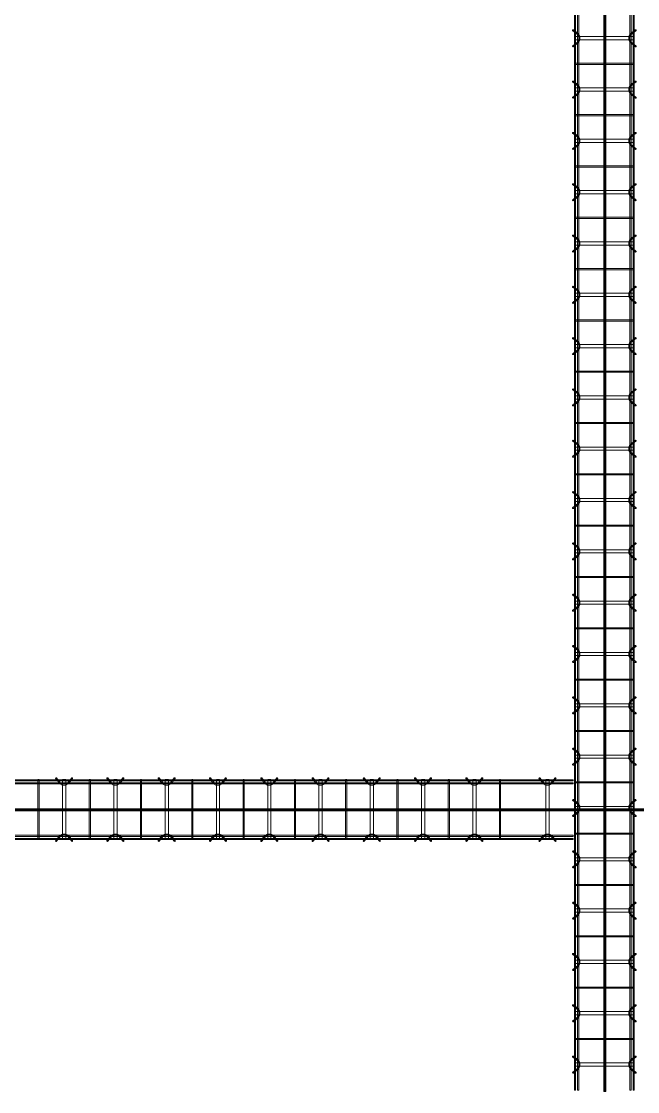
# Model space of a CAD drawing. Header units: inches. Extents: x -19229 to -222, y -6301 to 12387.
# Drawn here: x -2800.3 to -2656.1, y 9901.2 to 10151.4 of the extents above; entities that cross this region are included whole.
import ezdxf

# ---------------------------------------------------------------- set-up
doc = ezdxf.new("R2010")
doc.units = ezdxf.units.IN
doc.header["$MEASUREMENT"] = 0
doc.layers.add('A-GENM', color=13, linetype='Continuous', lineweight=9)
doc.layers.add('S-BEAM', color=12, linetype='Continuous', lineweight=9)

# ---------------------------------------------------------------- blocks, each defined once
blk = doc.blocks.new('Dowel bar assembly - Dowel bar assembly-669756-SLAB ON GROUND JOINTS')
at = {"layer": 'S-BEAM'}
for p, q in [((2175, 1.98), (0, 1.98)), ((0, 1.98), (0, 1.72)), ((0, 1.72), (0, 1.98)), ((0, 1.72), (2175, 1.72)), ((2175, 1.25), (0, 1.25)), ((0, 0.99), (0, 1.25)), ((0, 1.25), (0, 0.99)), ((0, 0.99), (2175, 0.99)), ((4.02, 2.23), (4.97, 1.03)), ((5.18, 1.19), (4.23, 2.39)), ((5.63, 1.99), (5.63, -12.01)), ((6.38, 1.99), (5.63, 1.99)), ((5.63, 1.99), (6.38, 1.99)), ((6.38, -12.01), (6.38, 1.99)), ((7.76, 2.39), (6.81, 1.19)), ((7.01, 1.03), (7.96, 2.23)), ((11.87, 1.99), (11.87, -12.01)), ((12.13, 1.99), (11.87, 1.99)), ((11.87, 1.99), (12.13, 1.99)), ((12.13, -12.01), (12.13, 1.99)), ((16.02, 2.23), (16.97, 1.03)), ((17.18, 1.19), (16.23, 2.39)), ((17.63, 1.99), (17.63, -12.01)), ((18.38, 1.99), (17.63, 1.99)), ((17.63, 1.99), (18.38, 1.99)), ((18.38, -12.01), (18.38, 1.99)), ((19.76, 2.39), (18.81, 1.19)), ((19.01, 1.03), (19.96, 2.23)), ((23.87, 1.99), (23.87, -12.01)), ((24.13, 1.99), (23.87, 1.99)), ((23.87, 1.99), (24.13, 1.99)), ((24.13, -12.01), (24.13, 1.99)), ((28.02, 2.23), (28.97, 1.03)), ((29.18, 1.19), (28.23, 2.39)), ((29.63, 1.99), (29.63, -12.01)), ((30.38, 1.99), (29.63, 1.99)), ((29.63, 1.99), (30.38, 1.99)), ((30.38, -12.01), (30.38, 1.99)), ((31.76, 2.39), (30.81, 1.19)), ((31.01, 1.03), (31.96, 2.23)), ((35.87, 1.99), (35.87, -12.01)), ((36.13, 1.99), (35.87, 1.99)), ((35.87, 1.99), (36.13, 1.99)), ((36.13, -12.01), (36.13, 1.99)), ((40.02, 2.23), (40.97, 1.03)), ((41.18, 1.19), (40.23, 2.39)), ((41.63, 1.99), (41.63, -12.01)), ((42.38, 1.99), (41.63, 1.99)), ((41.63, 1.99), (42.38, 1.99)), ((42.38, -12.01), (42.38, 1.99)), ((43.76, 2.39), (42.81, 1.19)), ((43.01, 1.03), (43.96, 2.23)), ((47.87, 1.99), (47.87, -12.01)), ((48.13, 1.99), (47.87, 1.99)), ((47.87, 1.99), (48.13, 1.99)), ((48.13, -12.01), (48.13, 1.99)), ((52.02, 2.23), (52.97, 1.03)), ((53.18, 1.19), (52.23, 2.39)), ((53.63, 1.99), (53.63, -12.01)), ((54.38, 1.99), (53.63, 1.99)), ((53.63, 1.99), (54.38, 1.99)), ((54.38, -12.01), (54.38, 1.99)), ((55.76, 2.39), (54.81, 1.19)), ((55.01, 1.03), (55.96, 2.23)), ((59.87, 1.99), (59.87, -12.01)), ((60.13, 1.99), (59.87, 1.99)), ((59.87, 1.99), (60.13, 1.99)), ((60.13, -12.01), (60.13, 1.99)), ((64.02, 2.23), (64.97, 1.03)), ((65.18, 1.19), (64.23, 2.39)), ((65.63, 1.99), (65.63, -12.01)), ((66.38, 1.99), (65.63, 1.99)), ((65.63, 1.99), (66.38, 1.99)), ((66.38, -12.01), (66.38, 1.99)), ((67.76, 2.39), (66.81, 1.19)), ((67.01, 1.03), (67.96, 2.23)), ((71.87, 1.99), (71.87, -12.01)), ((72.13, 1.99), (71.87, 1.99)), ((71.87, 1.99), (72.13, 1.99)), ((72.13, -12.01), (72.13, 1.99)), ((76.02, 2.23), (76.97, 1.03)), ((77.18, 1.19), (76.23, 2.39)), ((77.63, 1.99), (77.63, -12.01)), ((78.38, 1.99), (77.63, 1.99)), ((77.63, 1.99), (78.38, 1.99)), ((78.38, -12.01), (78.38, 1.99)), ((79.76, 2.39), (78.81, 1.19)), ((79.01, 1.03), (79.96, 2.23)), ((83.87, 1.99), (83.87, -12.01)), ((84.13, 1.99), (83.87, 1.99)), ((83.87, 1.99), (84.13, 1.99)), ((84.13, -12.01), (84.13, 1.99)), ((88.02, 2.23), (88.97, 1.03)), ((89.18, 1.19), (88.23, 2.39)), ((89.63, 1.99), (89.63, -12.01)), ((90.38, 1.99), (89.63, 1.99)), ((89.63, 1.99), (90.38, 1.99)), ((90.38, -12.01), (90.38, 1.99)), ((91.76, 2.39), (90.81, 1.19)), ((91.01, 1.03), (91.96, 2.23)), ((95.87, 1.99), (95.87, -12.01)), ((96.13, 1.99), (95.87, 1.99)), ((95.87, 1.99), (96.13, 1.99)), ((96.13, -12.01), (96.13, 1.99)), ((100.02, 2.23), (100.97, 1.03)), ((101.18, 1.19), (100.23, 2.39)), ((101.63, 1.99), (101.63, -12.01)), ((102.38, 1.99), (101.63, 1.99)), ((101.63, 1.99), (102.38, 1.99)), ((102.38, -12.01), (102.38, 1.99)), ((103.76, 2.39), (102.81, 1.19)), ((103.01, 1.03), (103.96, 2.23)), ((107.87, 1.99), (107.87, -12.01)), ((108.13, 1.99), (107.87, 1.99)), ((107.87, 1.99), (108.13, 1.99)), ((108.13, -12.01), (108.13, 1.99)), ((112.02, 2.23), (112.97, 1.03)), ((113.18, 1.19), (112.23, 2.39)), ((113.63, 1.99), (113.63, -12.01)), ((114.38, 1.99), (113.63, 1.99)), ((113.63, 1.99), (114.38, 1.99)), ((114.38, -12.01), (114.38, 1.99)), ((115.76, 2.39), (114.81, 1.19)), ((115.01, 1.03), (115.96, 2.23)), ((119.87, 1.99), (119.87, -12.01)), ((120.13, 1.99), (119.87, 1.99)), ((119.87, 1.99), (120.13, 1.99)), ((120.13, -12.01), (120.13, 1.99)), ((124.02, 2.23), (124.97, 1.03)), ((125.18, 1.19), (124.23, 2.39)), ((125.63, 1.99), (125.63, -12.01)), ((126.38, 1.99), (125.63, 1.99)), ((125.63, 1.99), (126.38, 1.99)), ((126.38, -12.01), (126.38, 1.99)), ((127.76, 2.39), (126.81, 1.19)), ((127.01, 1.03), (127.96, 2.23)), ((131.87, 1.99), (131.87, -12.01)), ((132.13, 1.99), (131.87, 1.99)), ((131.87, 1.99), (132.13, 1.99)), ((132.13, -12.01), (132.13, 1.99)), ((136.02, 2.23), (136.97, 1.03)), ((137.18, 1.19), (136.23, 2.39)), ((137.63, 1.99), (137.63, -12.01)), ((138.38, 1.99), (137.63, 1.99)), ((137.63, 1.99), (138.38, 1.99)), ((138.38, -12.01), (138.38, 1.99)), ((139.76, 2.39), (138.81, 1.19)), ((139.01, 1.03), (139.96, 2.23)), ((143.87, 1.99), (143.87, -12.01)), ((144.13, 1.99), (143.87, 1.99)), ((143.87, 1.99), (144.13, 1.99)), ((144.13, -12.01), (144.13, 1.99)), ((148.02, 2.23), (148.97, 1.03)), ((149.18, 1.19), (148.23, 2.39)), ((149.63, 1.99), (149.63, -12.01)), ((150.38, 1.99), (149.63, 1.99)), ((149.63, 1.99), (150.38, 1.99)), ((150.38, -12.01), (150.38, 1.99)), ((151.76, 2.39), (150.81, 1.19)), ((151.01, 1.03), (151.96, 2.23)), ((155.87, 1.99), (155.87, -12.01)), ((156.13, 1.99), (155.87, 1.99)), ((155.87, 1.99), (156.13, 1.99)), ((156.13, -12.01), (156.13, 1.99)), ((160.02, 2.23), (160.97, 1.03)), ((161.18, 1.19), (160.23, 2.39)), ((161.63, 1.99), (161.63, -12.01)), ((162.38, 1.99), (161.63, 1.99)), ((161.63, 1.99), (162.38, 1.99)), ((162.38, -12.01), (162.38, 1.99)), ((163.76, 2.39), (162.81, 1.19)), ((163.01, 1.03), (163.96, 2.23)), ((167.87, 1.99), (167.87, -12.01)), ((168.13, 1.99), (167.87, 1.99)), ((167.87, 1.99), (168.13, 1.99)), ((168.13, -12.01), (168.13, 1.99)), ((172.02, 2.23), (172.97, 1.03)), ((173.18, 1.19), (172.23, 2.39)), ((173.63, 1.99), (173.63, -12.01)), ((174.38, 1.99), (173.63, 1.99)), ((173.63, 1.99), (174.38, 1.99)), ((174.38, -12.01), (174.38, 1.99)), ((175.76, 2.39), (174.81, 1.19)), ((175.01, 1.03), (175.96, 2.23)), ((179.87, 1.99), (179.87, -12.01)), ((180.13, 1.99), (179.87, 1.99)), ((179.87, 1.99), (180.13, 1.99)), ((180.13, -12.01), (180.13, 1.99)), ((184.02, 2.23), (184.97, 1.03)), ((185.18, 1.19), (184.23, 2.39)), ((185.63, 1.99), (185.63, -12.01)), ((186.38, 1.99), (185.63, 1.99)), ((185.63, 1.99), (186.38, 1.99)), ((186.38, -12.01), (186.38, 1.99)), ((187.76, 2.39), (186.81, 1.19)), ((187.01, 1.03), (187.96, 2.23)), ((191.87, 1.99), (191.87, -12.01)), ((192.13, 1.99), (191.87, 1.99)), ((191.87, 1.99), (192.13, 1.99)), ((192.13, -12.01), (192.13, 1.99)), ((196.02, 2.23), (196.97, 1.03)), ((197.18, 1.19), (196.23, 2.39)), ((197.63, 1.99), (197.63, -12.01)), ((198.38, 1.99), (197.63, 1.99)), ((197.63, 1.99), (198.38, 1.99)), ((198.38, -12.01), (198.38, 1.99)), ((199.76, 2.39), (198.81, 1.19)), ((199.01, 1.03), (199.96, 2.23)), ((203.87, 1.99), (203.87, -12.01)), ((204.13, 1.99), (203.87, 1.99)), ((203.87, 1.99), (204.13, 1.99)), ((204.13, -12.01), (204.13, 1.99)), ((208.02, 2.23), (208.97, 1.03)), ((209.18, 1.19), (208.23, 2.39)), ((209.63, 1.99), (209.63, -12.01)), ((210.38, 1.99), (209.63, 1.99)), ((209.63, 1.99), (210.38, 1.99)), ((210.38, -12.01), (210.38, 1.99)), ((211.76, 2.39), (210.81, 1.19)), ((211.01, 1.03), (211.96, 2.23)), ((215.87, 1.99), (215.87, -12.01)), ((216.13, 1.99), (215.87, 1.99)), ((215.87, 1.99), (216.13, 1.99)), ((216.13, -12.01), (216.13, 1.99)), ((220.02, 2.23), (220.97, 1.03)), ((221.18, 1.19), (220.23, 2.39)), ((221.63, 1.99), (221.63, -12.01)), ((222.38, 1.99), (221.63, 1.99)), ((221.63, 1.99), (222.38, 1.99)), ((222.38, -12.01), (222.38, 1.99)), ((223.76, 2.39), (222.81, 1.19)), ((223.01, 1.03), (223.96, 2.23)), ((227.87, 1.99), (227.87, -12.01)), ((228.13, 1.99), (227.87, 1.99)), ((227.87, 1.99), (228.13, 1.99)), ((228.13, -12.01), (228.13, 1.99)), ((232.02, 2.23), (232.97, 1.03)), ((233.18, 1.19), (232.23, 2.39)), ((233.63, 1.99), (233.63, -12.01)), ((234.38, 1.99), (233.63, 1.99)), ((233.63, 1.99), (234.38, 1.99)), ((234.38, -12.01), (234.38, 1.99)), ((235.76, 2.39), (234.81, 1.19)), ((235.01, 1.03), (235.96, 2.23)), ((239.87, 1.99), (239.87, -12.01)), ((240.13, 1.99), (239.87, 1.99)), ((239.87, 1.99), (240.13, 1.99)), ((240.13, -12.01), (240.13, 1.99)), ((244.02, 2.23), (244.97, 1.03)), ((245.18, 1.19), (244.23, 2.39)), ((245.63, 1.99), (245.63, -12.01)), ((246.38, 1.99), (245.63, 1.99)), ((245.63, 1.99), (246.38, 1.99)), ((246.38, -12.01), (246.38, 1.99)), ((247.76, 2.39), (246.81, 1.19)), ((247.01, 1.03), (247.96, 2.23)), ((2175, -11.01), (0, -11.01)), ((0, -11.27), (0, -11.01)), ((0, -11.01), (0, -11.27)), ((0, -11.27), (2175, -11.27)), ((2175, -11.74), (0, -11.74)), ((0, -12), (0, -11.74)), ((0, -11.74), (0, -12)), ((0, -12), (2175, -12)), ((4.97, -11.05), (4.02, -12.25)), ((4.23, -12.41), (5.18, -11.21)), ((6.38, -12.01), (5.63, -12.01)), ((5.63, -12.01), (6.38, -12.01)), ((6.81, -11.21), (7.76, -12.41)), ((7.96, -12.25), (7.01, -11.05)), ((12.13, -12.01), (11.87, -12.01)), ((11.87, -12.01), (12.13, -12.01)), ((16.97, -11.05), (16.02, -12.25)), ((16.23, -12.41), (17.18, -11.21)), ((18.38, -12.01), (17.63, -12.01)), ((17.63, -12.01), (18.38, -12.01)), ((18.81, -11.21), (19.76, -12.41)), ((19.96, -12.25), (19.01, -11.05)), ((24.13, -12.01), (23.87, -12.01)), ((23.87, -12.01), (24.13, -12.01)), ((28.97, -11.05), (28.02, -12.25)), ((28.23, -12.41), (29.18, -11.21)), ((30.38, -12.01), (29.63, -12.01)), ((29.63, -12.01), (30.38, -12.01)), ((30.81, -11.21), (31.76, -12.41)), ((31.96, -12.25), (31.01, -11.05)), ((36.13, -12.01), (35.87, -12.01)), ((35.87, -12.01), (36.13, -12.01)), ((40.97, -11.05), (40.02, -12.25)), ((40.23, -12.41), (41.18, -11.21)), ((42.38, -12.01), (41.63, -12.01)), ((41.63, -12.01), (42.38, -12.01)), ((42.81, -11.21), (43.76, -12.41)), ((43.96, -12.25), (43.01, -11.05)), ((48.13, -12.01), (47.87, -12.01)), ((47.87, -12.01), (48.13, -12.01)), ((52.97, -11.05), (52.02, -12.25)), ((52.23, -12.41), (53.18, -11.21)), ((54.38, -12.01), (53.63, -12.01)), ((53.63, -12.01), (54.38, -12.01)), ((54.81, -11.21), (55.76, -12.41)), ((55.96, -12.25), (55.01, -11.05)), ((60.13, -12.01), (59.87, -12.01)), ((59.87, -12.01), (60.13, -12.01)), ((64.97, -11.05), (64.02, -12.25)), ((64.23, -12.41), (65.18, -11.21)), ((66.38, -12.01), (65.63, -12.01)), ((65.63, -12.01), (66.38, -12.01)), ((66.81, -11.21), (67.76, -12.41)), ((67.96, -12.25), (67.01, -11.05)), ((72.13, -12.01), (71.87, -12.01)), ((71.87, -12.01), (72.13, -12.01)), ((76.97, -11.05), (76.02, -12.25)), ((76.23, -12.41), (77.18, -11.21)), ((78.38, -12.01), (77.63, -12.01)), ((77.63, -12.01), (78.38, -12.01)), ((78.81, -11.21), (79.76, -12.41)), ((79.96, -12.25), (79.01, -11.05)), ((84.13, -12.01), (83.87, -12.01)), ((83.87, -12.01), (84.13, -12.01)), ((88.97, -11.05), (88.02, -12.25)), ((88.23, -12.41), (89.18, -11.21)), ((90.38, -12.01), (89.63, -12.01)), ((89.63, -12.01), (90.38, -12.01)), ((90.81, -11.21), (91.76, -12.41)), ((91.96, -12.25), (91.01, -11.05)), ((96.13, -12.01), (95.87, -12.01)), ((95.87, -12.01), (96.13, -12.01)), ((100.97, -11.05), (100.02, -12.25)), ((100.23, -12.41), (101.18, -11.21)), ((102.38, -12.01), (101.63, -12.01)), ((101.63, -12.01), (102.38, -12.01)), ((102.81, -11.21), (103.76, -12.41)), ((103.96, -12.25), (103.01, -11.05)), ((108.13, -12.01), (107.87, -12.01)), ((107.87, -12.01), (108.13, -12.01)), ((112.97, -11.05), (112.02, -12.25)), ((112.23, -12.41), (113.18, -11.21)), ((114.38, -12.01), (113.63, -12.01)), ((113.63, -12.01), (114.38, -12.01)), ((114.81, -11.21), (115.76, -12.41)), ((115.96, -12.25), (115.01, -11.05)), ((120.13, -12.01), (119.87, -12.01)), ((119.87, -12.01), (120.13, -12.01)), ((124.97, -11.05), (124.02, -12.25)), ((124.23, -12.41), (125.18, -11.21)), ((126.38, -12.01), (125.63, -12.01)), ((125.63, -12.01), (126.38, -12.01)), ((126.81, -11.21), (127.76, -12.41)), ((127.96, -12.25), (127.01, -11.05)), ((132.13, -12.01), (131.87, -12.01)), ((131.87, -12.01), (132.13, -12.01)), ((136.97, -11.05), (136.02, -12.25)), ((136.23, -12.41), (137.18, -11.21)), ((138.38, -12.01), (137.63, -12.01)), ((137.63, -12.01), (138.38, -12.01)), ((138.81, -11.21), (139.76, -12.41)), ((139.96, -12.25), (139.01, -11.05)), ((144.13, -12.01), (143.87, -12.01)), ((143.87, -12.01), (144.13, -12.01)), ((148.97, -11.05), (148.02, -12.25)), ((148.23, -12.41), (149.18, -11.21)), ((150.38, -12.01), (149.63, -12.01)), ((149.63, -12.01), (150.38, -12.01)), ((150.81, -11.21), (151.76, -12.41)), ((151.96, -12.25), (151.01, -11.05)), ((156.13, -12.01), (155.87, -12.01)), ((155.87, -12.01), (156.13, -12.01)), ((160.97, -11.05), (160.02, -12.25)), ((160.23, -12.41), (161.18, -11.21)), ((162.38, -12.01), (161.63, -12.01)), ((161.63, -12.01), (162.38, -12.01)), ((162.81, -11.21), (163.76, -12.41)), ((163.96, -12.25), (163.01, -11.05)), ((168.13, -12.01), (167.87, -12.01)), ((167.87, -12.01), (168.13, -12.01)), ((172.97, -11.05), (172.02, -12.25)), ((172.23, -12.41), (173.18, -11.21)), ((174.38, -12.01), (173.63, -12.01)), ((173.63, -12.01), (174.38, -12.01)), ((174.81, -11.21), (175.76, -12.41)), ((175.96, -12.25), (175.01, -11.05)), ((180.13, -12.01), (179.87, -12.01)), ((179.87, -12.01), (180.13, -12.01)), ((184.97, -11.05), (184.02, -12.25)), ((184.23, -12.41), (185.18, -11.21)), ((186.38, -12.01), (185.63, -12.01)), ((185.63, -12.01), (186.38, -12.01)), ((186.81, -11.21), (187.76, -12.41)), ((187.96, -12.25), (187.01, -11.05)), ((192.13, -12.01), (191.87, -12.01)), ((191.87, -12.01), (192.13, -12.01)), ((196.97, -11.05), (196.02, -12.25)), ((196.23, -12.41), (197.18, -11.21)), ((198.38, -12.01), (197.63, -12.01)), ((197.63, -12.01), (198.38, -12.01)), ((198.81, -11.21), (199.76, -12.41)), ((199.96, -12.25), (199.01, -11.05)), ((204.13, -12.01), (203.87, -12.01)), ((203.87, -12.01), (204.13, -12.01)), ((208.97, -11.05), (208.02, -12.25)), ((208.23, -12.41), (209.18, -11.21)), ((210.38, -12.01), (209.63, -12.01)), ((209.63, -12.01), (210.38, -12.01)), ((210.81, -11.21), (211.76, -12.41)), ((211.96, -12.25), (211.01, -11.05)), ((216.13, -12.01), (215.87, -12.01)), ((215.87, -12.01), (216.13, -12.01)), ((220.97, -11.05), (220.02, -12.25)), ((220.23, -12.41), (221.18, -11.21)), ((222.38, -12.01), (221.63, -12.01)), ((221.63, -12.01), (222.38, -12.01)), ((222.81, -11.21), (223.76, -12.41)), ((223.96, -12.25), (223.01, -11.05)), ((228.13, -12.01), (227.87, -12.01)), ((227.87, -12.01), (228.13, -12.01)), ((232.97, -11.05), (232.02, -12.25)), ((232.23, -12.41), (233.18, -11.21)), ((234.38, -12.01), (233.63, -12.01)), ((233.63, -12.01), (234.38, -12.01)), ((234.81, -11.21), (235.76, -12.41)), ((235.96, -12.25), (235.01, -11.05)), ((240.13, -12.01), (239.87, -12.01)), ((239.87, -12.01), (240.13, -12.01)), ((244.97, -11.05), (244.02, -12.25)), ((244.23, -12.41), (245.18, -11.21)), ((246.38, -12.01), (245.63, -12.01)), ((245.63, -12.01), (246.38, -12.01)), ((246.81, -11.21), (247.76, -12.41)), ((247.96, -12.25), (247.01, -11.05))]:
    blk.add_line(p, q, dxfattribs=at)
at = {"layer": 'S-BEAM', "flags": 128}
for points in [[(4.97, 1.03), (5.53, 0.73), (6.39, 0.72), (6.97, 0.99), (7.01, 1.03)], [(5.18, 1.19), (5.62, 0.97), (6.38, 0.98), (6.81, 1.19)], [(16.97, 1.03), (17.53, 0.73), (18.39, 0.72), (18.97, 0.99), (19.01, 1.03)], [(17.18, 1.19), (17.62, 0.97), (18.38, 0.98), (18.81, 1.19)], [(28.97, 1.03), (29.53, 0.73), (30.39, 0.72), (30.97, 0.99), (31.01, 1.03)], [(29.18, 1.19), (29.62, 0.97), (30.38, 0.98), (30.81, 1.19)], [(40.97, 1.03), (41.53, 0.73), (42.39, 0.72), (42.97, 0.99), (43.01, 1.03)], [(41.18, 1.19), (41.62, 0.97), (42.38, 0.98), (42.81, 1.19)], [(52.97, 1.03), (53.53, 0.73), (54.39, 0.72), (54.97, 0.99), (55.01, 1.03)], [(53.18, 1.19), (53.62, 0.97), (54.38, 0.98), (54.81, 1.19)], [(64.97, 1.03), (65.53, 0.73), (66.39, 0.72), (66.97, 0.99), (67.01, 1.03)], [(65.18, 1.19), (65.62, 0.97), (66.38, 0.98), (66.81, 1.19)], [(76.97, 1.03), (77.53, 0.73), (78.39, 0.72), (78.97, 0.99), (79.01, 1.03)], [(77.18, 1.19), (77.62, 0.97), (78.38, 0.98), (78.81, 1.19)], [(88.97, 1.03), (89.53, 0.73), (90.39, 0.72), (90.97, 0.99), (91.01, 1.03)], [(89.18, 1.19), (89.62, 0.97), (90.38, 0.98), (90.81, 1.19)], [(100.97, 1.03), (101.53, 0.73), (102.39, 0.72), (102.97, 0.99), (103.01, 1.03)], [(101.18, 1.19), (101.62, 0.97), (102.38, 0.98), (102.81, 1.19)], [(112.97, 1.03), (113.53, 0.73), (114.39, 0.72), (114.97, 0.99), (115.01, 1.03)], [(113.18, 1.19), (113.62, 0.97), (114.38, 0.98), (114.81, 1.19)], [(124.97, 1.03), (125.53, 0.73), (126.39, 0.72), (126.97, 0.99), (127.01, 1.03)], [(125.18, 1.19), (125.62, 0.97), (126.38, 0.98), (126.81, 1.19)], [(136.97, 1.03), (137.53, 0.73), (138.39, 0.72), (138.97, 0.99), (139.01, 1.03)], [(137.18, 1.19), (137.62, 0.97), (138.38, 0.98), (138.81, 1.19)], [(148.97, 1.03), (149.53, 0.73), (150.39, 0.72), (150.97, 0.99), (151.01, 1.03)], [(149.18, 1.19), (149.62, 0.97), (150.38, 0.98), (150.81, 1.19)], [(160.97, 1.03), (161.53, 0.73), (162.39, 0.72), (162.97, 0.99), (163.01, 1.03)], [(161.18, 1.19), (161.62, 0.97), (162.38, 0.98), (162.81, 1.19)], [(172.97, 1.03), (173.53, 0.73), (174.39, 0.72), (174.97, 0.99), (175.01, 1.03)], [(173.18, 1.19), (173.62, 0.97), (174.38, 0.98), (174.81, 1.19)], [(184.97, 1.03), (185.53, 0.73), (186.39, 0.72), (186.97, 0.99), (187.01, 1.03)], [(185.18, 1.19), (185.62, 0.97), (186.38, 0.98), (186.81, 1.19)], [(196.97, 1.03), (197.53, 0.73), (198.39, 0.72), (198.97, 0.99), (199.01, 1.03)], [(197.18, 1.19), (197.62, 0.97), (198.38, 0.98), (198.81, 1.19)], [(208.97, 1.03), (209.53, 0.73), (210.39, 0.72), (210.97, 0.99), (211.01, 1.03)], [(209.18, 1.19), (209.62, 0.97), (210.38, 0.98), (210.81, 1.19)], [(220.97, 1.03), (221.53, 0.73), (222.39, 0.72), (222.97, 0.99), (223.01, 1.03)], [(221.18, 1.19), (221.62, 0.97), (222.38, 0.98), (222.81, 1.19)], [(232.97, 1.03), (233.53, 0.73), (234.39, 0.72), (234.97, 0.99), (235.01, 1.03)], [(233.18, 1.19), (233.62, 0.97), (234.38, 0.98), (234.81, 1.19)], [(244.97, 1.03), (245.53, 0.73), (246.39, 0.72), (246.97, 0.99), (247.01, 1.03)], [(245.18, 1.19), (245.62, 0.97), (246.38, 0.98), (246.81, 1.19)], [(4.97, -11.05), (5.53, -10.75), (6.39, -10.74), (6.97, -11.01), (7.01, -11.05)], [(5.18, -11.21), (5.62, -10.99), (6.38, -11), (6.81, -11.21)], [(16.97, -11.05), (17.53, -10.75), (18.39, -10.74), (18.97, -11.01), (19.01, -11.05)], [(17.18, -11.21), (17.62, -10.99), (18.38, -11), (18.81, -11.21)], [(28.97, -11.05), (29.53, -10.75), (30.39, -10.74), (30.97, -11.01), (31.01, -11.05)], [(29.18, -11.21), (29.62, -10.99), (30.38, -11), (30.81, -11.21)], [(40.97, -11.05), (41.53, -10.75), (42.39, -10.74), (42.97, -11.01), (43.01, -11.05)], [(41.18, -11.21), (41.62, -10.99), (42.38, -11), (42.81, -11.21)], [(52.97, -11.05), (53.53, -10.75), (54.39, -10.74), (54.97, -11.01), (55.01, -11.05)], [(53.18, -11.21), (53.62, -10.99), (54.38, -11), (54.81, -11.21)], [(64.97, -11.05), (65.53, -10.75), (66.39, -10.74), (66.97, -11.01), (67.01, -11.05)], [(65.18, -11.21), (65.62, -10.99), (66.38, -11), (66.81, -11.21)], [(76.97, -11.05), (77.53, -10.75), (78.39, -10.74), (78.97, -11.01), (79.01, -11.05)], [(77.18, -11.21), (77.62, -10.99), (78.38, -11), (78.81, -11.21)], [(88.97, -11.05), (89.53, -10.75), (90.39, -10.74), (90.97, -11.01), (91.01, -11.05)], [(89.18, -11.21), (89.62, -10.99), (90.38, -11), (90.81, -11.21)], [(100.97, -11.05), (101.53, -10.75), (102.39, -10.74), (102.97, -11.01), (103.01, -11.05)], [(101.18, -11.21), (101.62, -10.99), (102.38, -11), (102.81, -11.21)], [(112.97, -11.05), (113.53, -10.75), (114.39, -10.74), (114.97, -11.01), (115.01, -11.05)], [(113.18, -11.21), (113.62, -10.99), (114.38, -11), (114.81, -11.21)], [(124.97, -11.05), (125.53, -10.75), (126.39, -10.74), (126.97, -11.01), (127.01, -11.05)], [(125.18, -11.21), (125.62, -10.99), (126.38, -11), (126.81, -11.21)], [(136.97, -11.05), (137.53, -10.75), (138.39, -10.74), (138.97, -11.01), (139.01, -11.05)], [(137.18, -11.21), (137.62, -10.99), (138.38, -11), (138.81, -11.21)], [(148.97, -11.05), (149.53, -10.75), (150.39, -10.74), (150.97, -11.01), (151.01, -11.05)], [(149.18, -11.21), (149.62, -10.99), (150.38, -11), (150.81, -11.21)], [(160.97, -11.05), (161.53, -10.75), (162.39, -10.74), (162.97, -11.01), (163.01, -11.05)], [(161.18, -11.21), (161.62, -10.99), (162.38, -11), (162.81, -11.21)], [(172.97, -11.05), (173.53, -10.75), (174.39, -10.74), (174.97, -11.01), (175.01, -11.05)], [(173.18, -11.21), (173.62, -10.99), (174.38, -11), (174.81, -11.21)], [(184.97, -11.05), (185.53, -10.75), (186.39, -10.74), (186.97, -11.01), (187.01, -11.05)], [(185.18, -11.21), (185.62, -10.99), (186.38, -11), (186.81, -11.21)], [(196.97, -11.05), (197.53, -10.75), (198.39, -10.74), (198.97, -11.01), (199.01, -11.05)], [(197.18, -11.21), (197.62, -10.99), (198.38, -11), (198.81, -11.21)], [(208.97, -11.05), (209.53, -10.75), (210.39, -10.74), (210.97, -11.01), (211.01, -11.05)], [(209.18, -11.21), (209.62, -10.99), (210.38, -11), (210.81, -11.21)], [(220.97, -11.05), (221.53, -10.75), (222.39, -10.74), (222.97, -11.01), (223.01, -11.05)], [(221.18, -11.21), (221.62, -10.99), (222.38, -11), (222.81, -11.21)], [(232.97, -11.05), (233.53, -10.75), (234.39, -10.74), (234.97, -11.01), (235.01, -11.05)], [(233.18, -11.21), (233.62, -10.99), (234.38, -11), (234.81, -11.21)], [(244.97, -11.05), (245.53, -10.75), (246.39, -10.74), (246.97, -11.01), (247.01, -11.05)], [(245.18, -11.21), (245.62, -10.99), (246.38, -11), (246.81, -11.21)]]:
    blk.add_lwpolyline(points, dxfattribs=at)
at = {"layer": 'S-BEAM'}
for centre, major_axis, start_param, end_param in [((4.12, 2.31), (0.101, 0.08), 5.709265, 8.850858), ((4.12, 2.31), (0.101, 0.08), 2.567673, 5.709265), ((7.86, 2.31), (-0.101, 0.08), 3.715513, 6.857105), ((7.86, 2.31), (-0.101, 0.08), 0.57392, 3.715513), ((16.12, 2.31), (0.101, 0.08), 5.709265, 8.850858), ((16.12, 2.31), (0.101, 0.08), 2.567673, 5.709265), ((19.86, 2.31), (-0.101, 0.08), 3.715513, 6.857105), ((19.86, 2.31), (-0.101, 0.08), 0.57392, 3.715513), ((28.12, 2.31), (0.101, 0.08), 5.709265, 8.850858), ((28.12, 2.31), (0.101, 0.08), 2.567673, 5.709265), ((31.86, 2.31), (-0.101, 0.08), 3.715513, 6.857105), ((31.86, 2.31), (-0.101, 0.08), 0.57392, 3.715513), ((40.12, 2.31), (0.101, 0.08), 5.709265, 8.850858), ((40.12, 2.31), (0.101, 0.08), 2.567673, 5.709265), ((43.86, 2.31), (-0.101, 0.08), 3.715513, 6.857105), ((43.86, 2.31), (-0.101, 0.08), 0.57392, 3.715513), ((52.12, 2.31), (0.101, 0.08), 5.709265, 8.850858), ((52.12, 2.31), (0.101, 0.08), 2.567673, 5.709265), ((55.86, 2.31), (-0.101, 0.08), 3.715513, 6.857105), ((55.86, 2.31), (-0.101, 0.08), 0.57392, 3.715513), ((64.12, 2.31), (0.101, 0.08), 5.709265, 8.850858), ((64.12, 2.31), (0.101, 0.08), 2.567673, 5.709265), ((67.86, 2.31), (-0.101, 0.08), 3.715513, 6.857105), ((67.86, 2.31), (-0.101, 0.08), 0.57392, 3.715513), ((76.12, 2.31), (0.101, 0.08), 5.709265, 8.850858), ((76.12, 2.31), (0.101, 0.08), 2.567673, 5.709265), ((79.86, 2.31), (-0.101, 0.08), 3.715513, 6.857105), ((79.86, 2.31), (-0.101, 0.08), 0.57392, 3.715513), ((88.12, 2.31), (0.101, 0.08), 5.709265, 8.850858), ((88.12, 2.31), (0.101, 0.08), 2.567673, 5.709265), ((91.86, 2.31), (-0.101, 0.08), 3.715513, 6.857105), ((91.86, 2.31), (-0.101, 0.08), 0.57392, 3.715513), ((100.12, 2.31), (0.101, 0.08), 5.709265, 8.850858), ((100.12, 2.31), (0.101, 0.08), 2.567673, 5.709265), ((103.86, 2.31), (-0.101, 0.08), 3.715513, 6.857105), ((103.86, 2.31), (-0.101, 0.08), 0.57392, 3.715513), ((112.12, 2.31), (0.101, 0.08), 5.709265, 8.850858), ((112.12, 2.31), (0.101, 0.08), 2.567673, 5.709265), ((115.86, 2.31), (-0.101, 0.08), 3.715513, 6.857105), ((115.86, 2.31), (-0.101, 0.08), 0.57392, 3.715513), ((124.12, 2.31), (0.101, 0.08), 5.709265, 8.850858), ((124.12, 2.31), (0.101, 0.08), 2.567673, 5.709265), ((127.86, 2.31), (-0.101, 0.08), 3.715513, 6.857105), ((127.86, 2.31), (-0.101, 0.08), 0.57392, 3.715513), ((136.12, 2.31), (0.101, 0.08), 5.709265, 8.850858), ((136.12, 2.31), (0.101, 0.08), 2.567673, 5.709265), ((139.86, 2.31), (-0.101, 0.08), 3.715513, 6.857105), ((139.86, 2.31), (-0.101, 0.08), 0.57392, 3.715513), ((148.12, 2.31), (0.101, 0.08), 5.709265, 8.850858), ((148.12, 2.31), (0.101, 0.08), 2.567673, 5.709265), ((151.86, 2.31), (-0.101, 0.08), 3.715513, 6.857105), ((151.86, 2.31), (-0.101, 0.08), 0.57392, 3.715513), ((160.12, 2.31), (0.101, 0.08), 5.709265, 8.850858), ((160.12, 2.31), (0.101, 0.08), 2.567673, 5.709265), ((163.86, 2.31), (-0.101, 0.08), 3.715513, 6.857105), ((163.86, 2.31), (-0.101, 0.08), 0.57392, 3.715513), ((172.12, 2.31), (0.101, 0.08), 5.709265, 8.850858), ((172.12, 2.31), (0.101, 0.08), 2.567673, 5.709265), ((175.86, 2.31), (-0.101, 0.08), 3.715513, 6.857105), ((175.86, 2.31), (-0.101, 0.08), 0.57392, 3.715513), ((184.12, 2.31), (0.101, 0.08), 5.709265, 8.850858), ((184.12, 2.31), (0.101, 0.08), 2.567673, 5.709265), ((187.86, 2.31), (-0.101, 0.08), 3.715513, 6.857105), ((187.86, 2.31), (-0.101, 0.08), 0.57392, 3.715513), ((196.12, 2.31), (0.101, 0.08), 5.709265, 8.850858), ((196.12, 2.31), (0.101, 0.08), 2.567673, 5.709265), ((199.86, 2.31), (-0.101, 0.08), 3.715513, 6.857105), ((199.86, 2.31), (-0.101, 0.08), 0.57392, 3.715513), ((208.12, 2.31), (0.101, 0.08), 5.709265, 8.850858), ((208.12, 2.31), (0.101, 0.08), 2.567673, 5.709265), ((211.86, 2.31), (-0.101, 0.08), 3.715513, 6.857105), ((211.86, 2.31), (-0.101, 0.08), 0.57392, 3.715513), ((220.12, 2.31), (0.101, 0.08), 5.709265, 8.850858), ((220.12, 2.31), (0.101, 0.08), 2.567673, 5.709265), ((223.86, 2.31), (-0.101, 0.08), 3.715513, 6.857105), ((223.86, 2.31), (-0.101, 0.08), 0.57392, 3.715513), ((232.12, 2.31), (0.101, 0.08), 5.709265, 8.850858), ((232.12, 2.31), (0.101, 0.08), 2.567673, 5.709265), ((235.86, 2.31), (-0.101, 0.08), 3.715513, 6.857105), ((235.86, 2.31), (-0.101, 0.08), 0.57392, 3.715513), ((244.12, 2.31), (0.101, 0.08), 5.709265, 8.850858), ((244.12, 2.31), (0.101, 0.08), 2.567673, 5.709265), ((247.86, 2.31), (-0.101, 0.08), 3.715513, 6.857105), ((247.86, 2.31), (-0.101, 0.08), 0.57392, 3.715513), ((4.12, -12.33), (-0.101, 0.08), 3.715513, 6.857105), ((4.12, -12.33), (-0.101, 0.08), 0.57392, 3.715513), ((7.86, -12.33), (0.101, 0.08), 5.709265, 8.850858), ((7.86, -12.33), (0.101, 0.08), 2.567673, 5.709265), ((16.12, -12.33), (-0.101, 0.08), 3.715513, 6.857105), ((16.12, -12.33), (-0.101, 0.08), 0.57392, 3.715513), ((19.86, -12.33), (0.101, 0.08), 5.709265, 8.850858), ((19.86, -12.33), (0.101, 0.08), 2.567673, 5.709265), ((28.12, -12.33), (-0.101, 0.08), 3.715513, 6.857105), ((28.12, -12.33), (-0.101, 0.08), 0.57392, 3.715513), ((31.86, -12.33), (0.101, 0.08), 5.709265, 8.850858), ((31.86, -12.33), (0.101, 0.08), 2.567673, 5.709265), ((40.12, -12.33), (-0.101, 0.08), 3.715513, 6.857105), ((40.12, -12.33), (-0.101, 0.08), 0.57392, 3.715513), ((43.86, -12.33), (0.101, 0.08), 5.709265, 8.850858), ((43.86, -12.33), (0.101, 0.08), 2.567673, 5.709265), ((52.12, -12.33), (-0.101, 0.08), 3.715513, 6.857105), ((52.12, -12.33), (-0.101, 0.08), 0.57392, 3.715513), ((55.86, -12.33), (0.101, 0.08), 5.709265, 8.850858), ((55.86, -12.33), (0.101, 0.08), 2.567673, 5.709265), ((64.12, -12.33), (-0.101, 0.08), 3.715513, 6.857105), ((64.12, -12.33), (-0.101, 0.08), 0.57392, 3.715513), ((67.86, -12.33), (0.101, 0.08), 5.709265, 8.850858), ((67.86, -12.33), (0.101, 0.08), 2.567673, 5.709265), ((76.12, -12.33), (-0.101, 0.08), 3.715513, 6.857105), ((76.12, -12.33), (-0.101, 0.08), 0.57392, 3.715513), ((79.86, -12.33), (0.101, 0.08), 5.709265, 8.850858), ((79.86, -12.33), (0.101, 0.08), 2.567673, 5.709265), ((88.12, -12.33), (-0.101, 0.08), 3.715513, 6.857105), ((88.12, -12.33), (-0.101, 0.08), 0.57392, 3.715513), ((91.86, -12.33), (0.101, 0.08), 5.709265, 8.850858), ((91.86, -12.33), (0.101, 0.08), 2.567673, 5.709265), ((100.12, -12.33), (-0.101, 0.08), 3.715513, 6.857105), ((100.12, -12.33), (-0.101, 0.08), 0.57392, 3.715513), ((103.86, -12.33), (0.101, 0.08), 5.709265, 8.850858), ((103.86, -12.33), (0.101, 0.08), 2.567673, 5.709265), ((112.12, -12.33), (-0.101, 0.08), 3.715513, 6.857105), ((112.12, -12.33), (-0.101, 0.08), 0.57392, 3.715513), ((115.86, -12.33), (0.101, 0.08), 5.709265, 8.850858), ((115.86, -12.33), (0.101, 0.08), 2.567673, 5.709265), ((124.12, -12.33), (-0.101, 0.08), 3.715513, 6.857105), ((124.12, -12.33), (-0.101, 0.08), 0.57392, 3.715513), ((127.86, -12.33), (0.101, 0.08), 5.709265, 8.850858), ((127.86, -12.33), (0.101, 0.08), 2.567673, 5.709265), ((136.12, -12.33), (-0.101, 0.08), 3.715513, 6.857105), ((136.12, -12.33), (-0.101, 0.08), 0.57392, 3.715513), ((139.86, -12.33), (0.101, 0.08), 5.709265, 8.850858), ((139.86, -12.33), (0.101, 0.08), 2.567673, 5.709265), ((148.12, -12.33), (-0.101, 0.08), 3.715513, 6.857105), ((148.12, -12.33), (-0.101, 0.08), 0.57392, 3.715513), ((151.86, -12.33), (0.101, 0.08), 5.709265, 8.850858), ((151.86, -12.33), (0.101, 0.08), 2.567673, 5.709265), ((160.12, -12.33), (-0.101, 0.08), 3.715513, 6.857105), ((160.12, -12.33), (-0.101, 0.08), 0.57392, 3.715513), ((163.86, -12.33), (0.101, 0.08), 5.709265, 8.850858), ((163.86, -12.33), (0.101, 0.08), 2.567673, 5.709265), ((172.12, -12.33), (-0.101, 0.08), 3.715513, 6.857105), ((172.12, -12.33), (-0.101, 0.08), 0.57392, 3.715513), ((175.86, -12.33), (0.101, 0.08), 5.709265, 8.850858), ((175.86, -12.33), (0.101, 0.08), 2.567673, 5.709265), ((184.12, -12.33), (-0.101, 0.08), 3.715513, 6.857105), ((184.12, -12.33), (-0.101, 0.08), 0.57392, 3.715513), ((187.86, -12.33), (0.101, 0.08), 5.709265, 8.850858), ((187.86, -12.33), (0.101, 0.08), 2.567673, 5.709265), ((196.12, -12.33), (-0.101, 0.08), 3.715513, 6.857105), ((196.12, -12.33), (-0.101, 0.08), 0.57392, 3.715513), ((199.86, -12.33), (0.101, 0.08), 5.709265, 8.850858), ((199.86, -12.33), (0.101, 0.08), 2.567673, 5.709265), ((208.12, -12.33), (-0.101, 0.08), 3.715513, 6.857105), ((208.12, -12.33), (-0.101, 0.08), 0.57392, 3.715513), ((211.86, -12.33), (0.101, 0.08), 5.709265, 8.850858), ((211.86, -12.33), (0.101, 0.08), 2.567673, 5.709265), ((220.12, -12.33), (-0.101, 0.08), 3.715513, 6.857105), ((220.12, -12.33), (-0.101, 0.08), 0.57392, 3.715513), ((223.86, -12.33), (0.101, 0.08), 5.709265, 8.850858), ((223.86, -12.33), (0.101, 0.08), 2.567673, 5.709265), ((232.12, -12.33), (-0.101, 0.08), 3.715513, 6.857105), ((232.12, -12.33), (-0.101, 0.08), 0.57392, 3.715513), ((235.86, -12.33), (0.101, 0.08), 5.709265, 8.850858), ((235.86, -12.33), (0.101, 0.08), 2.567673, 5.709265), ((244.12, -12.33), (-0.101, 0.08), 3.715513, 6.857105), ((244.12, -12.33), (-0.101, 0.08), 0.57392, 3.715513), ((247.86, -12.33), (0.101, 0.08), 5.709265, 8.850858), ((247.86, -12.33), (0.101, 0.08), 2.567673, 5.709265)]:
    blk.add_ellipse(centre, major_axis=major_axis, ratio=0.816528, start_param=start_param, end_param=end_param, dxfattribs=at)
blk = doc.blocks.new('Dowel bar assembly - Dowel bar assembly-673887-SLAB ON GROUND JOINTS')
at = {"layer": 'S-BEAM'}
for p, q in [((149.1, 1.98), (0, 1.98)), ((0, 1.72), (149.1, 1.72)), ((149.1, 1.25), (0, 1.25)), ((0, 0.99), (149.1, 0.99)), ((23.87, 1.99), (23.87, -12.01)), ((24.13, 1.99), (23.87, 1.99)), ((23.87, 1.99), (24.13, 1.99)), ((24.13, -12.01), (24.13, 1.99)), ((28.02, 2.23), (28.97, 1.03)), ((29.18, 1.19), (28.23, 2.39)), ((29.63, 1.99), (29.63, -12.01)), ((30.38, 1.99), (29.63, 1.99)), ((29.63, 1.99), (30.38, 1.99)), ((30.38, -12.01), (30.38, 1.99)), ((31.76, 2.39), (30.81, 1.19)), ((31.01, 1.03), (31.96, 2.23)), ((35.87, 1.99), (35.87, -12.01)), ((36.13, 1.99), (35.87, 1.99)), ((35.87, 1.99), (36.13, 1.99)), ((36.13, -12.01), (36.13, 1.99)), ((40.02, 2.23), (40.97, 1.03)), ((41.18, 1.19), (40.23, 2.39)), ((41.63, 1.99), (41.63, -12.01)), ((42.38, 1.99), (41.63, 1.99)), ((41.63, 1.99), (42.38, 1.99)), ((42.38, -12.01), (42.38, 1.99)), ((43.76, 2.39), (42.81, 1.19)), ((43.01, 1.03), (43.96, 2.23)), ((47.87, 1.99), (47.87, -12.01)), ((48.13, 1.99), (47.87, 1.99)), ((47.87, 1.99), (48.13, 1.99)), ((48.13, -12.01), (48.13, 1.99)), ((52.02, 2.23), (52.97, 1.03)), ((53.18, 1.19), (52.23, 2.39)), ((53.63, 1.99), (53.63, -12.01)), ((54.38, 1.99), (53.63, 1.99)), ((53.63, 1.99), (54.38, 1.99)), ((54.38, -12.01), (54.38, 1.99)), ((55.76, 2.39), (54.81, 1.19)), ((55.01, 1.03), (55.96, 2.23)), ((59.87, 1.99), (59.87, -12.01)), ((60.13, 1.99), (59.87, 1.99)), ((59.87, 1.99), (60.13, 1.99)), ((60.13, -12.01), (60.13, 1.99)), ((64.02, 2.23), (64.97, 1.03)), ((65.18, 1.19), (64.23, 2.39)), ((65.63, 1.99), (65.63, -12.01)), ((66.38, 1.99), (65.63, 1.99)), ((65.63, 1.99), (66.38, 1.99)), ((66.38, -12.01), (66.38, 1.99)), ((67.76, 2.39), (66.81, 1.19)), ((67.01, 1.03), (67.96, 2.23)), ((71.87, 1.99), (71.87, -12.01)), ((72.13, 1.99), (71.87, 1.99)), ((71.87, 1.99), (72.13, 1.99)), ((72.13, -12.01), (72.13, 1.99)), ((76.02, 2.23), (76.97, 1.03)), ((77.18, 1.19), (76.23, 2.39)), ((77.63, 1.99), (77.63, -12.01)), ((78.38, 1.99), (77.63, 1.99)), ((77.63, 1.99), (78.38, 1.99)), ((78.38, -12.01), (78.38, 1.99)), ((79.76, 2.39), (78.81, 1.19)), ((79.01, 1.03), (79.96, 2.23)), ((83.87, 1.99), (83.87, -12.01)), ((84.13, 1.99), (83.87, 1.99)), ((83.87, 1.99), (84.13, 1.99)), ((84.13, -12.01), (84.13, 1.99)), ((88.02, 2.23), (88.97, 1.03)), ((89.18, 1.19), (88.23, 2.39)), ((89.63, 1.99), (89.63, -12.01)), ((90.38, 1.99), (89.63, 1.99)), ((89.63, 1.99), (90.38, 1.99)), ((90.38, -12.01), (90.38, 1.99)), ((91.76, 2.39), (90.81, 1.19)), ((91.01, 1.03), (91.96, 2.23)), ((95.87, 1.99), (95.87, -12.01)), ((96.13, 1.99), (95.87, 1.99)), ((95.87, 1.99), (96.13, 1.99)), ((96.13, -12.01), (96.13, 1.99)), ((100.02, 2.23), (100.97, 1.03)), ((101.18, 1.19), (100.23, 2.39)), ((101.63, 1.99), (101.63, -12.01)), ((102.38, 1.99), (101.63, 1.99)), ((101.63, 1.99), (102.38, 1.99)), ((102.38, -12.01), (102.38, 1.99)), ((103.76, 2.39), (102.81, 1.19)), ((103.01, 1.03), (103.96, 2.23)), ((107.87, 1.99), (107.87, -12.01)), ((108.13, 1.99), (107.87, 1.99)), ((107.87, 1.99), (108.13, 1.99)), ((108.13, -12.01), (108.13, 1.99)), ((112.02, 2.23), (112.97, 1.03)), ((113.18, 1.19), (112.23, 2.39)), ((113.63, 1.99), (113.63, -12.01)), ((114.38, 1.99), (113.63, 1.99)), ((113.63, 1.99), (114.38, 1.99)), ((114.38, -12.01), (114.38, 1.99)), ((115.76, 2.39), (114.81, 1.19)), ((115.01, 1.03), (115.96, 2.23)), ((119.87, 1.99), (119.87, -12.01)), ((120.13, 1.99), (119.87, 1.99)), ((119.87, 1.99), (120.13, 1.99)), ((120.13, -12.01), (120.13, 1.99)), ((124.02, 2.23), (124.97, 1.03)), ((125.18, 1.19), (124.23, 2.39)), ((125.63, 1.99), (125.63, -12.01)), ((126.38, 1.99), (125.63, 1.99)), ((125.63, 1.99), (126.38, 1.99)), ((126.38, -12.01), (126.38, 1.99)), ((127.76, 2.39), (126.81, 1.19)), ((127.01, 1.03), (127.96, 2.23)), ((131.87, 1.99), (131.87, -12.01)), ((132.13, 1.99), (131.87, 1.99)), ((131.87, 1.99), (132.13, 1.99)), ((132.13, -12.01), (132.13, 1.99)), ((141.13, 2.23), (142.08, 1.03)), ((142.28, 1.19), (141.33, 2.39)), ((142.73, 1.99), (142.73, -12.01)), ((143.48, 1.99), (142.73, 1.99)), ((142.73, 1.99), (143.48, 1.99)), ((143.48, -12.01), (143.48, 1.99)), ((144.86, 2.39), (143.91, 1.19)), ((144.12, 1.03), (145.07, 2.23)), ((149.1, 1.98), (149.1, 1.72)), ((149.1, 1.72), (149.1, 1.98)), ((149.1, 0.99), (149.1, 1.25)), ((149.1, 1.25), (149.1, 0.99)), ((149.1, -11.01), (0, -11.01)), ((0, -11.27), (149.1, -11.27)), ((149.1, -11.74), (0, -11.74)), ((0, -12), (149.1, -12)), ((24.13, -12.01), (23.87, -12.01)), ((23.87, -12.01), (24.13, -12.01)), ((28.97, -11.05), (28.02, -12.25)), ((28.23, -12.41), (29.18, -11.21)), ((30.38, -12.01), (29.63, -12.01)), ((29.63, -12.01), (30.38, -12.01)), ((30.81, -11.21), (31.76, -12.41)), ((31.96, -12.25), (31.01, -11.05)), ((36.13, -12.01), (35.87, -12.01)), ((35.87, -12.01), (36.13, -12.01)), ((40.97, -11.05), (40.02, -12.25)), ((40.23, -12.41), (41.18, -11.21)), ((42.38, -12.01), (41.63, -12.01)), ((41.63, -12.01), (42.38, -12.01)), ((42.81, -11.21), (43.76, -12.41)), ((43.96, -12.25), (43.01, -11.05)), ((48.13, -12.01), (47.87, -12.01)), ((47.87, -12.01), (48.13, -12.01)), ((52.97, -11.05), (52.02, -12.25)), ((52.23, -12.41), (53.18, -11.21)), ((54.38, -12.01), (53.63, -12.01)), ((53.63, -12.01), (54.38, -12.01)), ((54.81, -11.21), (55.76, -12.41)), ((55.96, -12.25), (55.01, -11.05)), ((60.13, -12.01), (59.87, -12.01)), ((59.87, -12.01), (60.13, -12.01)), ((64.97, -11.05), (64.02, -12.25)), ((64.23, -12.41), (65.18, -11.21)), ((66.38, -12.01), (65.63, -12.01)), ((65.63, -12.01), (66.38, -12.01)), ((66.81, -11.21), (67.76, -12.41)), ((67.96, -12.25), (67.01, -11.05)), ((72.13, -12.01), (71.87, -12.01)), ((71.87, -12.01), (72.13, -12.01)), ((76.97, -11.05), (76.02, -12.25)), ((76.23, -12.41), (77.18, -11.21)), ((78.38, -12.01), (77.63, -12.01)), ((77.63, -12.01), (78.38, -12.01)), ((78.81, -11.21), (79.76, -12.41)), ((79.96, -12.25), (79.01, -11.05)), ((84.13, -12.01), (83.87, -12.01)), ((83.87, -12.01), (84.13, -12.01)), ((88.97, -11.05), (88.02, -12.25)), ((88.23, -12.41), (89.18, -11.21)), ((90.38, -12.01), (89.63, -12.01)), ((89.63, -12.01), (90.38, -12.01)), ((90.81, -11.21), (91.76, -12.41)), ((91.96, -12.25), (91.01, -11.05)), ((96.13, -12.01), (95.87, -12.01)), ((95.87, -12.01), (96.13, -12.01)), ((100.97, -11.05), (100.02, -12.25)), ((100.23, -12.41), (101.18, -11.21)), ((102.38, -12.01), (101.63, -12.01)), ((101.63, -12.01), (102.38, -12.01)), ((102.81, -11.21), (103.76, -12.41)), ((103.96, -12.25), (103.01, -11.05)), ((108.13, -12.01), (107.87, -12.01)), ((107.87, -12.01), (108.13, -12.01)), ((112.97, -11.05), (112.02, -12.25)), ((112.23, -12.41), (113.18, -11.21)), ((114.38, -12.01), (113.63, -12.01)), ((113.63, -12.01), (114.38, -12.01)), ((114.81, -11.21), (115.76, -12.41)), ((115.96, -12.25), (115.01, -11.05)), ((120.13, -12.01), (119.87, -12.01)), ((119.87, -12.01), (120.13, -12.01)), ((124.97, -11.05), (124.02, -12.25)), ((124.23, -12.41), (125.18, -11.21)), ((126.38, -12.01), (125.63, -12.01)), ((125.63, -12.01), (126.38, -12.01)), ((126.81, -11.21), (127.76, -12.41)), ((127.96, -12.25), (127.01, -11.05)), ((132.13, -12.01), (131.87, -12.01)), ((131.87, -12.01), (132.13, -12.01)), ((142.08, -11.05), (141.13, -12.25)), ((141.33, -12.41), (142.28, -11.21)), ((143.48, -12.01), (142.73, -12.01)), ((142.73, -12.01), (143.48, -12.01)), ((143.91, -11.21), (144.86, -12.41)), ((145.07, -12.25), (144.12, -11.05)), ((149.1, -11.27), (149.1, -11.01)), ((149.1, -11.01), (149.1, -11.27)), ((149.1, -12), (149.1, -11.74)), ((149.1, -11.74), (149.1, -12))]:
    blk.add_line(p, q, dxfattribs=at)
at = {"layer": 'S-BEAM', "flags": 128}
for points in [[(28.97, 1.03), (29.53, 0.73), (30.39, 0.72), (30.97, 0.99), (31.01, 1.03)], [(29.18, 1.19), (29.62, 0.97), (30.38, 0.98), (30.81, 1.19)], [(40.97, 1.03), (41.53, 0.73), (42.39, 0.72), (42.97, 0.99), (43.01, 1.03)], [(41.18, 1.19), (41.62, 0.97), (42.38, 0.98), (42.81, 1.19)], [(52.97, 1.03), (53.53, 0.73), (54.39, 0.72), (54.97, 0.99), (55.01, 1.03)], [(53.18, 1.19), (53.62, 0.97), (54.38, 0.98), (54.81, 1.19)], [(64.97, 1.03), (65.53, 0.73), (66.39, 0.72), (66.97, 0.99), (67.01, 1.03)], [(65.18, 1.19), (65.62, 0.97), (66.38, 0.98), (66.81, 1.19)], [(76.97, 1.03), (77.53, 0.73), (78.39, 0.72), (78.97, 0.99), (79.01, 1.03)], [(77.18, 1.19), (77.62, 0.97), (78.38, 0.98), (78.81, 1.19)], [(88.97, 1.03), (89.53, 0.73), (90.39, 0.72), (90.97, 0.99), (91.01, 1.03)], [(89.18, 1.19), (89.62, 0.97), (90.38, 0.98), (90.81, 1.19)], [(100.97, 1.03), (101.53, 0.73), (102.39, 0.72), (102.97, 0.99), (103.01, 1.03)], [(101.18, 1.19), (101.62, 0.97), (102.38, 0.98), (102.81, 1.19)], [(112.97, 1.03), (113.53, 0.73), (114.39, 0.72), (114.97, 0.99), (115.01, 1.03)], [(113.18, 1.19), (113.62, 0.97), (114.38, 0.98), (114.81, 1.19)], [(124.97, 1.03), (125.53, 0.73), (126.39, 0.72), (126.97, 0.99), (127.01, 1.03)], [(125.18, 1.19), (125.62, 0.97), (126.38, 0.98), (126.81, 1.19)], [(142.08, 1.03), (142.63, 0.73), (143.49, 0.72), (144.08, 0.99), (144.12, 1.03)], [(142.28, 1.19), (142.73, 0.97), (143.49, 0.98), (143.91, 1.19)], [(28.97, -11.05), (29.53, -10.75), (30.39, -10.74), (30.97, -11.01), (31.01, -11.05)], [(29.18, -11.21), (29.62, -10.99), (30.38, -11), (30.81, -11.21)], [(40.97, -11.05), (41.53, -10.75), (42.39, -10.74), (42.97, -11.01), (43.01, -11.05)], [(41.18, -11.21), (41.62, -10.99), (42.38, -11), (42.81, -11.21)], [(52.97, -11.05), (53.53, -10.75), (54.39, -10.74), (54.97, -11.01), (55.01, -11.05)], [(53.18, -11.21), (53.62, -10.99), (54.38, -11), (54.81, -11.21)], [(64.97, -11.05), (65.53, -10.75), (66.39, -10.74), (66.97, -11.01), (67.01, -11.05)], [(65.18, -11.21), (65.62, -10.99), (66.38, -11), (66.81, -11.21)], [(76.97, -11.05), (77.53, -10.75), (78.39, -10.74), (78.97, -11.01), (79.01, -11.05)], [(77.18, -11.21), (77.62, -10.99), (78.38, -11), (78.81, -11.21)], [(88.97, -11.05), (89.53, -10.75), (90.39, -10.74), (90.97, -11.01), (91.01, -11.05)], [(89.18, -11.21), (89.62, -10.99), (90.38, -11), (90.81, -11.21)], [(100.97, -11.05), (101.53, -10.75), (102.39, -10.74), (102.97, -11.01), (103.01, -11.05)], [(101.18, -11.21), (101.62, -10.99), (102.38, -11), (102.81, -11.21)], [(112.97, -11.05), (113.53, -10.75), (114.39, -10.74), (114.97, -11.01), (115.01, -11.05)], [(113.18, -11.21), (113.62, -10.99), (114.38, -11), (114.81, -11.21)], [(124.97, -11.05), (125.53, -10.75), (126.39, -10.74), (126.97, -11.01), (127.01, -11.05)], [(125.18, -11.21), (125.62, -10.99), (126.38, -11), (126.81, -11.21)], [(142.08, -11.05), (142.63, -10.75), (143.49, -10.74), (144.08, -11.01), (144.12, -11.05)], [(142.28, -11.21), (142.73, -10.99), (143.49, -11), (143.91, -11.21)]]:
    blk.add_lwpolyline(points, dxfattribs=at)
at = {"layer": 'S-BEAM'}
for centre, major_axis, start_param, end_param in [((28.12, 2.31), (0.101, 0.08), 5.709265, 8.850858), ((28.12, 2.31), (0.101, 0.08), 2.567673, 5.709265), ((31.86, 2.31), (-0.101, 0.08), 3.715513, 6.857105), ((31.86, 2.31), (-0.101, 0.08), 0.57392, 3.715513), ((40.12, 2.31), (0.101, 0.08), 5.709265, 8.850858), ((40.12, 2.31), (0.101, 0.08), 2.567673, 5.709265), ((43.86, 2.31), (-0.101, 0.08), 3.715513, 6.857105), ((43.86, 2.31), (-0.101, 0.08), 0.57392, 3.715513), ((52.12, 2.31), (0.101, 0.08), 5.709265, 8.850858), ((52.12, 2.31), (0.101, 0.08), 2.567673, 5.709265), ((55.86, 2.31), (-0.101, 0.08), 3.715513, 6.857105), ((55.86, 2.31), (-0.101, 0.08), 0.57392, 3.715513), ((64.12, 2.31), (0.101, 0.08), 5.709265, 8.850858), ((64.12, 2.31), (0.101, 0.08), 2.567673, 5.709265), ((67.86, 2.31), (-0.101, 0.08), 3.715513, 6.857105), ((67.86, 2.31), (-0.101, 0.08), 0.57392, 3.715513), ((76.12, 2.31), (0.101, 0.08), 5.709265, 8.850858), ((76.12, 2.31), (0.101, 0.08), 2.567673, 5.709265), ((79.86, 2.31), (-0.101, 0.08), 3.715513, 6.857105), ((79.86, 2.31), (-0.101, 0.08), 0.57392, 3.715513), ((88.12, 2.31), (0.101, 0.08), 5.709265, 8.850858), ((88.12, 2.31), (0.101, 0.08), 2.567673, 5.709265), ((91.86, 2.31), (-0.101, 0.08), 3.715513, 6.857105), ((91.86, 2.31), (-0.101, 0.08), 0.57392, 3.715513), ((100.12, 2.31), (0.101, 0.08), 5.709265, 8.850858), ((100.12, 2.31), (0.101, 0.08), 2.567673, 5.709265), ((103.86, 2.31), (-0.101, 0.08), 3.715513, 6.857105), ((103.86, 2.31), (-0.101, 0.08), 0.57392, 3.715513), ((112.12, 2.31), (0.101, 0.08), 5.709265, 8.850858), ((112.12, 2.31), (0.101, 0.08), 2.567673, 5.709265), ((115.86, 2.31), (-0.101, 0.08), 3.715513, 6.857105), ((115.86, 2.31), (-0.101, 0.08), 0.57392, 3.715513), ((124.12, 2.31), (0.101, 0.08), 5.709265, 8.850858), ((124.12, 2.31), (0.101, 0.08), 2.567673, 5.709265), ((127.86, 2.31), (-0.101, 0.08), 3.715513, 6.857105), ((127.86, 2.31), (-0.101, 0.08), 0.57392, 3.715513), ((141.23, 2.31), (0.101, 0.08), 5.709265, 8.850858), ((141.23, 2.31), (0.101, 0.08), 2.567673, 5.709265), ((144.97, 2.31), (-0.101, 0.08), 3.715513, 6.857105), ((144.97, 2.31), (-0.101, 0.08), 0.57392, 3.715513), ((28.12, -12.33), (-0.101, 0.08), 3.715513, 6.857105), ((28.12, -12.33), (-0.101, 0.08), 0.57392, 3.715513), ((31.86, -12.33), (0.101, 0.08), 5.709265, 8.850858), ((31.86, -12.33), (0.101, 0.08), 2.567673, 5.709265), ((40.12, -12.33), (-0.101, 0.08), 3.715513, 6.857105), ((40.12, -12.33), (-0.101, 0.08), 0.57392, 3.715513), ((43.86, -12.33), (0.101, 0.08), 5.709265, 8.850858), ((43.86, -12.33), (0.101, 0.08), 2.567673, 5.709265), ((52.12, -12.33), (-0.101, 0.08), 3.715513, 6.857105), ((52.12, -12.33), (-0.101, 0.08), 0.57392, 3.715513), ((55.86, -12.33), (0.101, 0.08), 5.709265, 8.850858), ((55.86, -12.33), (0.101, 0.08), 2.567673, 5.709265), ((64.12, -12.33), (-0.101, 0.08), 3.715513, 6.857105), ((64.12, -12.33), (-0.101, 0.08), 0.57392, 3.715513), ((67.86, -12.33), (0.101, 0.08), 5.709265, 8.850858), ((67.86, -12.33), (0.101, 0.08), 2.567673, 5.709265), ((76.12, -12.33), (-0.101, 0.08), 3.715513, 6.857105), ((76.12, -12.33), (-0.101, 0.08), 0.57392, 3.715513), ((79.86, -12.33), (0.101, 0.08), 5.709265, 8.850858), ((79.86, -12.33), (0.101, 0.08), 2.567673, 5.709265), ((88.12, -12.33), (-0.101, 0.08), 3.715513, 6.857105), ((88.12, -12.33), (-0.101, 0.08), 0.57392, 3.715513), ((91.86, -12.33), (0.101, 0.08), 5.709265, 8.850858), ((91.86, -12.33), (0.101, 0.08), 2.567673, 5.709265), ((100.12, -12.33), (-0.101, 0.08), 3.715513, 6.857105), ((100.12, -12.33), (-0.101, 0.08), 0.57392, 3.715513), ((103.86, -12.33), (0.101, 0.08), 5.709265, 8.850858), ((103.86, -12.33), (0.101, 0.08), 2.567673, 5.709265), ((112.12, -12.33), (-0.101, 0.08), 3.715513, 6.857105), ((112.12, -12.33), (-0.101, 0.08), 0.57392, 3.715513), ((115.86, -12.33), (0.101, 0.08), 5.709265, 8.850858), ((115.86, -12.33), (0.101, 0.08), 2.567673, 5.709265), ((124.12, -12.33), (-0.101, 0.08), 3.715513, 6.857105), ((124.12, -12.33), (-0.101, 0.08), 0.57392, 3.715513), ((127.86, -12.33), (0.101, 0.08), 5.709265, 8.850858), ((127.86, -12.33), (0.101, 0.08), 2.567673, 5.709265), ((141.23, -12.33), (-0.101, 0.08), 3.715513, 6.857105), ((141.23, -12.33), (-0.101, 0.08), 0.57392, 3.715513), ((144.97, -12.33), (0.101, 0.08), 5.709265, 8.850858), ((144.97, -12.33), (0.101, 0.08), 2.567673, 5.709265)]:
    blk.add_ellipse(centre, major_axis=major_axis, ratio=0.816528, start_param=start_param, end_param=end_param, dxfattribs=at)

msp = doc.modelspace()

# ---------------------------------------------------------------- linework, layer by layer
at = {"layer": 'A-GENM'}
for p, q in [((-2664.08036, 9901.1894), (-2664.08036, 12077.1894)), ((-2664.02059, 12077.1894), (-2664.02059, 9901.1894)), ((-2664.02059, 12077.1894), (-2664.02059, 9901.1894)), ((-2664.00273, 12077.1894), (-2664.00273, 9901.1894)), ((-2663.99348, 9901.1894), (-2663.99348, 12077.1894)), ((-2663.98122, 9901.1894), (-2663.98122, 12077.1894)), ((-2663.98122, 12077.1894), (-2663.98122, 9901.1894)), ((-2663.91585, 9901.1894), (-2663.91585, 12077.1894)), ((-2663.86718, 9901.1894), (-2663.86718, 12077.1894)), ((-2663.7803, 12077.1894), (-2663.7803, 9901.1894)), ((-2663.66626, 9901.1894), (-2663.66626, 12077.1894)), ((-2663.66626, 9901.1894), (-2663.66626, 12077.1894)), ((-2663.65869, 9901.1894), (-2663.65869, 12077.1894)), ((-2663.65717, 9901.1894), (-2663.65717, 12077.1894)), ((-2663.62689, 12077.1894), (-2663.62689, 9901.1894)), ((-2663.62689, 12077.1894), (-2663.62689, 9901.1894)), ((-2663.57181, 9901.1894), (-2663.57181, 12077.1894)), ((-2663.57029, 9901.1894), (-2663.57029, 12077.1894)), ((-1943.13624, 9967.3272), (-3819.32374, 9967.3272)), ((-1943.13624, 9967.32568), (-3819.32374, 9967.32568)), ((-3819.32374, 9967.2706), (-1943.13624, 9967.2706)), ((-3819.32374, 9967.2706), (-1943.13624, 9967.2706)), ((-1943.13624, 9967.24032), (-3819.32374, 9967.24032)), ((-1943.13624, 9967.2388), (-3819.32374, 9967.2388)), ((-1943.13624, 9967.23123), (-3819.32374, 9967.23123)), ((-1943.13624, 9967.23123), (-3819.32374, 9967.23123)), ((-3819.32374, 9967.11719), (-1943.13624, 9967.11719)), ((-1943.13624, 9967.03031), (-3819.32374, 9967.03031)), ((-1943.13624, 9966.98164), (-3819.32374, 9966.98164)), ((-1943.13624, 9966.91627), (-3819.32374, 9966.91627)), ((-3819.32374, 9966.91627), (-1943.13624, 9966.91627)), ((-1943.13624, 9966.904), (-3819.32374, 9966.904)), ((-3819.32374, 9966.89476), (-1943.13624, 9966.89476)), ((-3819.32374, 9966.8769), (-1943.13624, 9966.8769)), ((-3819.32374, 9966.8769), (-1943.13624, 9966.8769)), ((-1943.13624, 9966.81712), (-3819.32374, 9966.81712)), ((-2663.65717, 9901.1894), (-2664.08036, 9901.1894)), ((-2664.08036, 9901.1894), (-2663.65869, 9901.1894)), ((-2663.62689, 9901.1894), (-2664.02059, 9901.1894)), ((-2664.02059, 9901.1894), (-2663.98122, 9901.1894)), ((-2663.65869, 9901.1894), (-2664.00273, 9901.1894)), ((-2664.00273, 9901.1894), (-2663.91585, 9901.1894)), ((-2663.57181, 9901.1894), (-2663.99348, 9901.1894)), ((-2663.99348, 9901.1894), (-2663.57029, 9901.1894)), ((-2663.98122, 9901.1894), (-2663.66626, 9901.1894)), ((-2663.91585, 9901.1894), (-2663.57181, 9901.1894)), ((-2663.7803, 9901.1894), (-2663.86718, 9901.1894)), ((-2663.86718, 9901.1894), (-2663.65717, 9901.1894)), ((-2663.57029, 9901.1894), (-2663.7803, 9901.1894)), ((-2663.66626, 9901.1894), (-2663.62689, 9901.1894))]:
    msp.add_line(p, q, dxfattribs=at)

# ---------------------------------------------------------------- block references
at = {"layer": 'S-BEAM', "rotation": 89.99999999999991}
msp.add_blockref('Dowel bar assembly - Dowel bar assembly-669756-SLAB ON GROUND JOINTS', (-2668.93092, 9901.50636), dxfattribs=at)
at = {"layer": 'S-BEAM'}
msp.add_blockref('Dowel bar assembly - Dowel bar assembly-673887-SLAB ON GROUND JOINTS', (-2820.32374, 9972.14226), dxfattribs=at)

doc.saveas('drawing.dxf')
